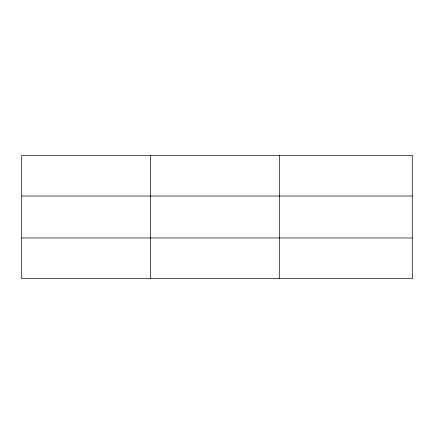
<?xml version="1.0" encoding="UTF-8"?>
<svg xmlns="http://www.w3.org/2000/svg" width="434" height="434" viewBox="0 0 434 434"><rect width="100%" height="100%" fill="white"/><g stroke="black" fill="none" stroke-linecap="round" stroke-linejoin="round"><path stroke-width="0.65" d="M150.598 278.666L150.598 155.334M279.496 278.666L279.496 155.334M412.3 237.968L412.3 278.666L21.7 278.666L21.7 155.334L412.3 155.334L412.3 237.968L21.7 237.968M21.7 196.032L412.3 196.032"/></g></svg>
